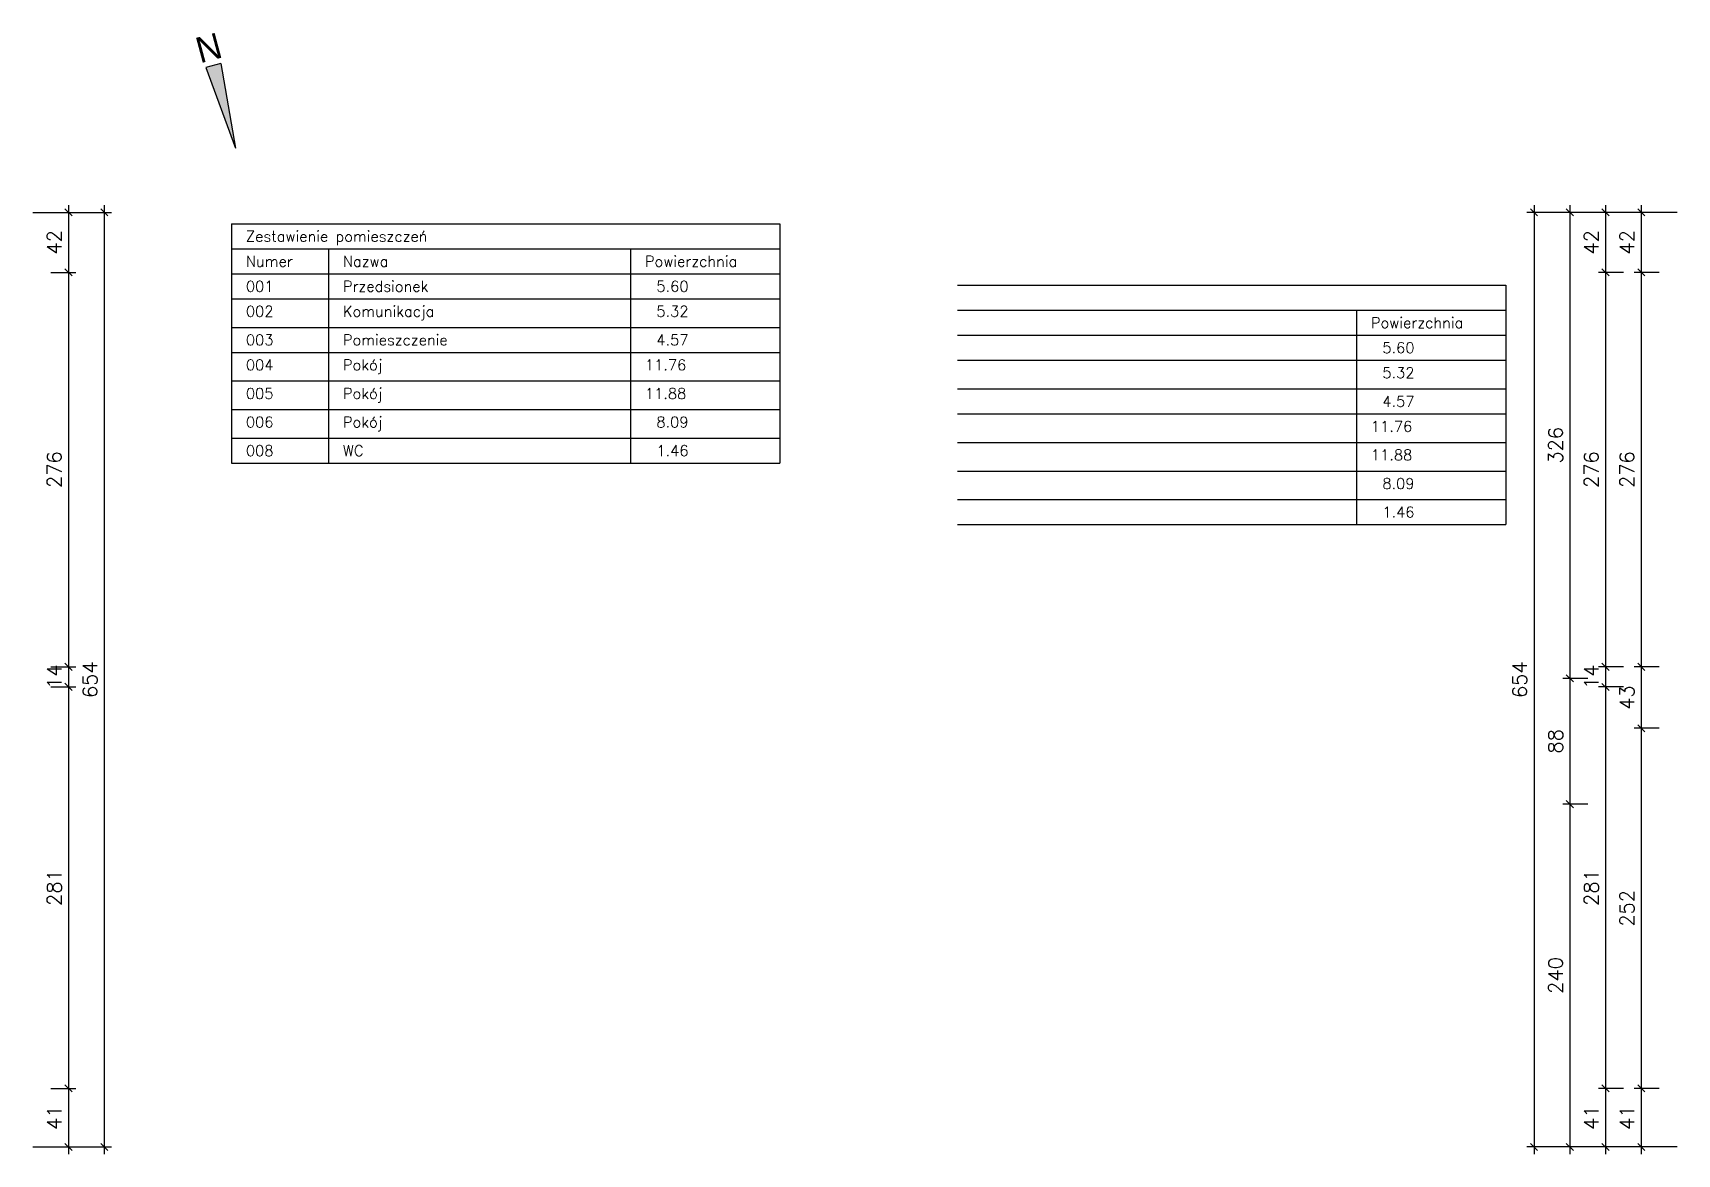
# Model space of a CAD drawing. Header units: centimetres. Extents: x -278 to 5400, y -923 to 511.
# Drawn here: x 2657 to 3807, y -298 to 487 of the extents above; entities that cross this region are included whole.
import ezdxf
from ezdxf.enums import TextEntityAlignment as Align

# ---------------------------------------------------------------- set-up
doc = ezdxf.new("R2010")
doc.units = ezdxf.units.CM
doc.header["$LTSCALE"] = 0.1
for name, color, linetype, lineweight in [('2DA_DIM_5', 7, 'Continuous', 5), ('2DA_POMIESZCZENIA', 7, 'Continuous', 25), ('CP_LEGEND', 161, 'Continuous', 25)]:
    doc.layers.add(name, color=color, linetype=linetype, lineweight=lineweight)
doc.styles.add('CP_ISOTXT', font='cp_isocp.shx')
doc.styles.add('CP_TXT', font='ROMANS.SHX')
doc.dimstyles.new('CP_ADIM_CM_CM_50', dxfattribs={"dimscale": 5, "dimtxt": 3, "dimasz": 1.5, "dimexe": 1.5, "dimexo": 0, "dimgap": 1.5, "dimtad": 1, "dimtxsty": 'CP_TXT', "dimblk": 'OBLIQUE', "dimcen": 2.5, "dimdle": 1.5, "dimadec": 0, "dimazin": 0, "dimtfac": 1, "dimtix": 1, "dimtmove": 2, "dimatfit": 3, "dimfxl": 1, "dimtvp": 1.5, "dimarcsym": 0})

# ---------------------------------------------------------------- blocks, each defined once
blk = doc.blocks.new('_Oblique')
at = {"color": 0, "linetype": 'ByBlock', "lineweight": -2}
blk.add_line((-0.5, -0.5), (0.5, 0.5), dxfattribs=at)
blk = doc.blocks.new('*D510')
at = {"layer": '2DA_DIM_5', "color": 0, "lineweight": -2}
for p, q in [((2682.2, 361), (2712.2, 361)), ((2707.2, 366), (2707.2, -298)), ((2682.2, -293), (2712.2, -293))]:
    blk.add_line(p, q, dxfattribs=at)
at = {"layer": 'Defpoints', "color": 0}
for p in [(2682.2, 361), (2682.2, -293), (2707.2, -293)]:
    blk.add_point(p, dxfattribs=at)
at = {"layer": '2DA_DIM_5', "color": 0, "lineweight": -2, "xscale": 5, "yscale": 5, "zscale": 5}
for p, rotation in [((2707.2, 361), 90), ((2707.2, -293), 270)]:
    blk.add_blockref('_Oblique', p, dxfattribs=dict(at, rotation=rotation))
at = {"layer": '2DA_DIM_5', "color": 0, "insert": (2697.2, 34), "char_height": 10, "attachment_point": 5, "rotation": 90, "style": 'CP_TXT'}
blk.add_mtext('654', dxfattribs=at)
blk = doc.blocks.new('*D511')
at = {"layer": '2DA_DIM_5', "color": 0, "lineweight": -2}
for p, q in [((2657.2, 361), (2687.2, 361)), ((2682.2, 366), (2682.2, 314)), ((2669.7, 319), (2687.2, 319))]:
    blk.add_line(p, q, dxfattribs=at)
at = {"layer": 'Defpoints', "color": 0}
for p in [(2657.2, 361), (2669.7, 319), (2682.2, 319)]:
    blk.add_point(p, dxfattribs=at)
at = {"layer": '2DA_DIM_5', "color": 0, "lineweight": -2, "xscale": 5, "yscale": 5, "zscale": 5}
for p, rotation in [((2682.2, 361), 90), ((2682.2, 319), 270)]:
    blk.add_blockref('_Oblique', p, dxfattribs=dict(at, rotation=rotation))
at = {"layer": '2DA_DIM_5', "color": 0, "insert": (2672.2, 340), "char_height": 10, "attachment_point": 5, "rotation": 90, "style": 'CP_TXT'}
blk.add_mtext('42', dxfattribs=at)
blk = doc.blocks.new('*D512')
at = {"layer": '2DA_DIM_5', "color": 0, "lineweight": -2}
for p, q in [((2682.2, 324), (2682.2, 38)), ((2669.7, 319), (2687.2, 319)), ((2669.7, 43), (2687.2, 43))]:
    blk.add_line(p, q, dxfattribs=at)
at = {"layer": 'Defpoints', "color": 0}
for p in [(2669.7, 319), (2669.7, 43), (2682.2, 43)]:
    blk.add_point(p, dxfattribs=at)
at = {"layer": '2DA_DIM_5', "color": 0, "lineweight": -2, "xscale": 5, "yscale": 5, "zscale": 5}
for p, rotation in [((2682.2, 319), 90), ((2682.2, 43), 270)]:
    blk.add_blockref('_Oblique', p, dxfattribs=dict(at, rotation=rotation))
at = {"layer": '2DA_DIM_5', "color": 0, "insert": (2672.2, 181), "char_height": 10, "attachment_point": 5, "rotation": 90, "style": 'CP_TXT'}
blk.add_mtext('276', dxfattribs=at)
blk = doc.blocks.new('*D513')
at = {"layer": '2DA_DIM_5', "color": 0, "lineweight": -2}
for p, q in [((2682.2, 48), (2682.2, 24)), ((2669.7, 43), (2687.2, 43)), ((2669.7, 29), (2687.2, 29))]:
    blk.add_line(p, q, dxfattribs=at)
at = {"layer": 'Defpoints', "color": 0}
for p in [(2669.7, 43), (2669.7, 29), (2682.2, 29)]:
    blk.add_point(p, dxfattribs=at)
at = {"layer": '2DA_DIM_5', "color": 0, "lineweight": -2, "xscale": 5, "yscale": 5, "zscale": 5}
for p, rotation in [((2682.2, 43), 270), ((2682.2, 29), 90)]:
    blk.add_blockref('_Oblique', p, dxfattribs=dict(at, rotation=rotation))
at = {"layer": '2DA_DIM_5', "color": 0, "insert": (2672.2, 36), "char_height": 10, "attachment_point": 5, "rotation": 90, "style": 'CP_TXT'}
blk.add_mtext('14', dxfattribs=at)
blk = doc.blocks.new('*D514')
at = {"layer": '2DA_DIM_5', "color": 0, "lineweight": -2}
for p, q in [((2669.7, 29), (2687.2, 29)), ((2682.2, 34), (2682.2, -257)), ((2669.7, -252), (2687.2, -252))]:
    blk.add_line(p, q, dxfattribs=at)
at = {"layer": 'Defpoints', "color": 0}
for p in [(2669.7, 29), (2669.7, -252), (2682.2, -252)]:
    blk.add_point(p, dxfattribs=at)
at = {"layer": '2DA_DIM_5', "color": 0, "lineweight": -2, "xscale": 5, "yscale": 5, "zscale": 5}
for p, rotation in [((2682.2, 29), 90), ((2682.2, -252), 270)]:
    blk.add_blockref('_Oblique', p, dxfattribs=dict(at, rotation=rotation))
at = {"layer": '2DA_DIM_5', "color": 0, "insert": (2672.2, -111.5), "char_height": 10, "attachment_point": 5, "rotation": 90, "style": 'CP_TXT'}
blk.add_mtext('281', dxfattribs=at)
blk = doc.blocks.new('*D515')
at = {"layer": '2DA_DIM_5', "color": 0, "lineweight": -2}
for p, q in [((2669.7, -252), (2687.2, -252)), ((2682.2, -247), (2682.2, -298)), ((2657.2, -293), (2687.2, -293))]:
    blk.add_line(p, q, dxfattribs=at)
at = {"layer": 'Defpoints', "color": 0}
for p in [(2669.7, -252), (2657.2, -293), (2682.2, -293)]:
    blk.add_point(p, dxfattribs=at)
at = {"layer": '2DA_DIM_5', "color": 0, "lineweight": -2, "xscale": 5, "yscale": 5, "zscale": 5}
for p, rotation in [((2682.2, -252), 90), ((2682.2, -293), 270)]:
    blk.add_blockref('_Oblique', p, dxfattribs=dict(at, rotation=rotation))
at = {"layer": '2DA_DIM_5', "color": 0, "insert": (2672.2, -272.5), "char_height": 10, "attachment_point": 5, "rotation": 90, "style": 'CP_TXT'}
blk.add_mtext('41', dxfattribs=at)
blk = doc.blocks.new('2da_kier04')
blk.add_hatch(color=256).paths.add_polyline_path([(0, 0.682), (-0.091, -0.318), (0.091, -0.318)])
for p, q in [((-0.091, -0.318), (0, 0.682)), ((0.091, -0.318), (0, 0.682)), ((-0.091, -0.318), (0.091, -0.318))]:
    blk.add_line(p, q)
at = {"style": 'CP_ISOTXT'}
blk.add_text('N', height=0.3, dxfattribs=at).set_placement((0, -0.53), align=Align.MIDDLE)
blk = doc.blocks.new('*D599')
at = {"layer": '2DA_DIM_5', "color": 0, "lineweight": -2}
for p, q in [((3732.2, 361), (3702.2, 361)), ((3707.2, 366), (3707.2, -298)), ((3732.2, -293), (3702.2, -293))]:
    blk.add_line(p, q, dxfattribs=at)
at = {"layer": 'Defpoints', "color": 0}
for p in [(3732.2, 361), (3707.2, -293), (3732.2, -293)]:
    blk.add_point(p, dxfattribs=at)
at = {"layer": '2DA_DIM_5', "color": 0, "lineweight": -2, "xscale": 5, "yscale": 5, "zscale": 5}
for p, rotation in [((3707.2, 361), 90), ((3707.2, -293), 270)]:
    blk.add_blockref('_Oblique', p, dxfattribs=dict(at, rotation=rotation))
at = {"layer": '2DA_DIM_5', "color": 0, "insert": (3697.2, 34), "char_height": 10, "attachment_point": 5, "rotation": 90, "style": 'CP_TXT'}
blk.add_mtext('654', dxfattribs=at)
blk = doc.blocks.new('*D600')
at = {"layer": '2DA_DIM_5', "color": 0, "lineweight": -2}
for p, q in [((3757.2, 361), (3727.2, 361)), ((3732.2, 366), (3732.2, 29.9)), ((3744.7, 34.9), (3727.2, 34.9))]:
    blk.add_line(p, q, dxfattribs=at)
at = {"layer": 'Defpoints', "color": 0}
for p in [(3757.2, 361), (3732.2, 34.9), (3744.7, 34.9)]:
    blk.add_point(p, dxfattribs=at)
at = {"layer": '2DA_DIM_5', "color": 0, "lineweight": -2, "xscale": 5, "yscale": 5, "zscale": 5}
for p, rotation in [((3732.2, 361), 90), ((3732.2, 34.9), 270)]:
    blk.add_blockref('_Oblique', p, dxfattribs=dict(at, rotation=rotation))
at = {"layer": '2DA_DIM_5', "color": 0, "insert": (3722.2, 198), "char_height": 10, "attachment_point": 5, "rotation": 90, "style": 'CP_TXT'}
blk.add_mtext('326', dxfattribs=at)
blk = doc.blocks.new('*D601')
at = {"layer": '2DA_DIM_5', "color": 0, "lineweight": -2}
for p, q in [((3744.7, 34.9), (3727.2, 34.9)), ((3732.2, 39.9), (3732.2, -58.1)), ((3744.7, -53.1), (3727.2, -53.1))]:
    blk.add_line(p, q, dxfattribs=at)
at = {"layer": 'Defpoints', "color": 0}
for p in [(3744.7, 34.9), (3732.2, -53.1), (3744.7, -53.1)]:
    blk.add_point(p, dxfattribs=at)
at = {"layer": '2DA_DIM_5', "color": 0, "lineweight": -2, "xscale": 5, "yscale": 5, "zscale": 5}
for p, rotation in [((3732.2, 34.9), 90), ((3732.2, -53.1), 270)]:
    blk.add_blockref('_Oblique', p, dxfattribs=dict(at, rotation=rotation))
at = {"layer": '2DA_DIM_5', "color": 0, "insert": (3722.2, -9.1), "char_height": 10, "attachment_point": 5, "rotation": 90, "style": 'CP_TXT'}
blk.add_mtext('88', dxfattribs=at)
blk = doc.blocks.new('*D602')
at = {"layer": '2DA_DIM_5', "color": 0, "lineweight": -2}
for p, q in [((3744.7, -53.1), (3727.2, -53.1)), ((3732.2, -48.1), (3732.2, -298)), ((3757.2, -293), (3727.2, -293))]:
    blk.add_line(p, q, dxfattribs=at)
at = {"layer": 'Defpoints', "color": 0}
for p in [(3744.7, -53.1), (3732.2, -293), (3757.2, -293)]:
    blk.add_point(p, dxfattribs=at)
at = {"layer": '2DA_DIM_5', "color": 0, "lineweight": -2, "xscale": 5, "yscale": 5, "zscale": 5}
for p, rotation in [((3732.2, -53.1), 90), ((3732.2, -293), 270)]:
    blk.add_blockref('_Oblique', p, dxfattribs=dict(at, rotation=rotation))
at = {"layer": '2DA_DIM_5', "color": 0, "insert": (3722.2, -173), "char_height": 10, "attachment_point": 5, "rotation": 90, "style": 'CP_TXT'}
blk.add_mtext('240', dxfattribs=at)
blk = doc.blocks.new('*D603')
at = {"layer": '2DA_DIM_5', "color": 0, "lineweight": -2}
for p, q in [((3782.2, 361), (3752.2, 361)), ((3757.2, 366), (3757.2, 314)), ((3769.7, 319), (3752.2, 319))]:
    blk.add_line(p, q, dxfattribs=at)
at = {"layer": 'Defpoints', "color": 0}
for p in [(3782.2, 361), (3757.2, 319), (3769.7, 319)]:
    blk.add_point(p, dxfattribs=at)
at = {"layer": '2DA_DIM_5', "color": 0, "lineweight": -2, "xscale": 5, "yscale": 5, "zscale": 5}
for p, rotation in [((3757.2, 361), 90), ((3757.2, 319), 270)]:
    blk.add_blockref('_Oblique', p, dxfattribs=dict(at, rotation=rotation))
at = {"layer": '2DA_DIM_5', "color": 0, "insert": (3747.2, 340), "char_height": 10, "attachment_point": 5, "rotation": 90, "style": 'CP_TXT'}
blk.add_mtext('42', dxfattribs=at)
blk = doc.blocks.new('*D604')
at = {"layer": '2DA_DIM_5', "color": 0, "lineweight": -2}
for p, q in [((3757.2, 324), (3757.2, 38)), ((3769.7, 319), (3752.2, 319)), ((3769.7, 43), (3752.2, 43))]:
    blk.add_line(p, q, dxfattribs=at)
at = {"layer": 'Defpoints', "color": 0}
for p in [(3769.7, 319), (3757.2, 43), (3769.7, 43)]:
    blk.add_point(p, dxfattribs=at)
at = {"layer": '2DA_DIM_5', "color": 0, "lineweight": -2, "xscale": 5, "yscale": 5, "zscale": 5}
for p, rotation in [((3757.2, 319), 90), ((3757.2, 43), 270)]:
    blk.add_blockref('_Oblique', p, dxfattribs=dict(at, rotation=rotation))
at = {"layer": '2DA_DIM_5', "color": 0, "insert": (3747.2, 181), "char_height": 10, "attachment_point": 5, "rotation": 90, "style": 'CP_TXT'}
blk.add_mtext('276', dxfattribs=at)
blk = doc.blocks.new('*D605')
at = {"layer": '2DA_DIM_5', "color": 0, "lineweight": -2}
for p, q in [((3757.2, 48), (3757.2, 23.9)), ((3769.7, 43), (3752.2, 43)), ((3769.7, 28.9), (3752.2, 28.9))]:
    blk.add_line(p, q, dxfattribs=at)
at = {"layer": 'Defpoints', "color": 0}
for p in [(3769.7, 43), (3757.2, 28.9), (3769.7, 28.9)]:
    blk.add_point(p, dxfattribs=at)
at = {"layer": '2DA_DIM_5', "color": 0, "lineweight": -2, "xscale": 5, "yscale": 5, "zscale": 5}
for p, rotation in [((3757.2, 43), 270), ((3757.2, 28.9), 90)]:
    blk.add_blockref('_Oblique', p, dxfattribs=dict(at, rotation=rotation))
at = {"layer": '2DA_DIM_5', "color": 0, "insert": (3747.2, 36), "char_height": 10, "attachment_point": 5, "rotation": 90, "style": 'CP_TXT'}
blk.add_mtext('14', dxfattribs=at)
blk = doc.blocks.new('*D606')
at = {"layer": '2DA_DIM_5', "color": 0, "lineweight": -2}
for p, q in [((3769.7, 28.9), (3752.2, 28.9)), ((3757.2, 33.9), (3757.2, -257)), ((3769.7, -252), (3752.2, -252))]:
    blk.add_line(p, q, dxfattribs=at)
at = {"layer": 'Defpoints', "color": 0}
for p in [(3769.7, 28.9), (3757.2, -252), (3769.7, -252)]:
    blk.add_point(p, dxfattribs=at)
at = {"layer": '2DA_DIM_5', "color": 0, "lineweight": -2, "xscale": 5, "yscale": 5, "zscale": 5}
for p, rotation in [((3757.2, 28.9), 90), ((3757.2, -252), 270)]:
    blk.add_blockref('_Oblique', p, dxfattribs=dict(at, rotation=rotation))
at = {"layer": '2DA_DIM_5', "color": 0, "insert": (3747.2, -111.5), "char_height": 10, "attachment_point": 5, "rotation": 90, "style": 'CP_TXT'}
blk.add_mtext('281', dxfattribs=at)
blk = doc.blocks.new('*D607')
at = {"layer": '2DA_DIM_5', "color": 0, "lineweight": -2}
for p, q in [((3769.7, -252), (3752.2, -252)), ((3757.2, -247), (3757.2, -298)), ((3782.2, -293), (3752.2, -293))]:
    blk.add_line(p, q, dxfattribs=at)
at = {"layer": 'Defpoints', "color": 0}
for p in [(3769.7, -252), (3757.2, -293), (3782.2, -293)]:
    blk.add_point(p, dxfattribs=at)
at = {"layer": '2DA_DIM_5', "color": 0, "lineweight": -2, "xscale": 5, "yscale": 5, "zscale": 5}
for p, rotation in [((3757.2, -252), 90), ((3757.2, -293), 270)]:
    blk.add_blockref('_Oblique', p, dxfattribs=dict(at, rotation=rotation))
at = {"layer": '2DA_DIM_5', "color": 0, "insert": (3747.2, -272.5), "char_height": 10, "attachment_point": 5, "rotation": 90, "style": 'CP_TXT'}
blk.add_mtext('41', dxfattribs=at)
blk = doc.blocks.new('*D608')
at = {"layer": '2DA_DIM_5', "color": 0, "lineweight": -2}
for p, q in [((3807.2, 361), (3777.2, 361)), ((3782.2, 366), (3782.2, 314)), ((3794.7, 319), (3777.2, 319))]:
    blk.add_line(p, q, dxfattribs=at)
at = {"layer": 'Defpoints', "color": 0}
for p in [(3807.2, 361), (3782.2, 319), (3794.7, 319)]:
    blk.add_point(p, dxfattribs=at)
at = {"layer": '2DA_DIM_5', "color": 0, "lineweight": -2, "xscale": 5, "yscale": 5, "zscale": 5}
for p, rotation in [((3782.2, 361), 90), ((3782.2, 319), 270)]:
    blk.add_blockref('_Oblique', p, dxfattribs=dict(at, rotation=rotation))
at = {"layer": '2DA_DIM_5', "color": 0, "insert": (3772.2, 340), "char_height": 10, "attachment_point": 5, "rotation": 90, "style": 'CP_TXT'}
blk.add_mtext('42', dxfattribs=at)
blk = doc.blocks.new('*D609')
at = {"layer": '2DA_DIM_5', "color": 0, "lineweight": -2}
for p, q in [((3782.2, 324), (3782.2, 38)), ((3794.7, 319), (3777.2, 319)), ((3794.7, 43), (3777.2, 43))]:
    blk.add_line(p, q, dxfattribs=at)
at = {"layer": 'Defpoints', "color": 0}
for p in [(3794.7, 319), (3782.2, 43), (3794.7, 43)]:
    blk.add_point(p, dxfattribs=at)
at = {"layer": '2DA_DIM_5', "color": 0, "lineweight": -2, "xscale": 5, "yscale": 5, "zscale": 5}
for p, rotation in [((3782.2, 319), 90), ((3782.2, 43), 270)]:
    blk.add_blockref('_Oblique', p, dxfattribs=dict(at, rotation=rotation))
at = {"layer": '2DA_DIM_5', "color": 0, "insert": (3772.2, 181), "char_height": 10, "attachment_point": 5, "rotation": 90, "style": 'CP_TXT'}
blk.add_mtext('276', dxfattribs=at)
blk = doc.blocks.new('*D610')
at = {"layer": '2DA_DIM_5', "color": 0, "lineweight": -2}
for p, q in [((3782.2, 48), (3782.2, -5)), ((3794.7, 43), (3777.2, 43)), ((3794.7, 0), (3777.2, 0))]:
    blk.add_line(p, q, dxfattribs=at)
at = {"layer": 'Defpoints', "color": 0}
for p in [(3794.7, 43), (3782.2, 0), (3794.7, 0)]:
    blk.add_point(p, dxfattribs=at)
at = {"layer": '2DA_DIM_5', "color": 0, "lineweight": -2, "xscale": 5, "yscale": 5, "zscale": 5}
for p, rotation in [((3782.2, 43), 90), ((3782.2, 0), 270)]:
    blk.add_blockref('_Oblique', p, dxfattribs=dict(at, rotation=rotation))
at = {"layer": '2DA_DIM_5', "color": 0, "insert": (3772.2, 21.5), "char_height": 10, "attachment_point": 5, "rotation": 90, "style": 'CP_TXT'}
blk.add_mtext('43', dxfattribs=at)
blk = doc.blocks.new('*D611')
at = {"layer": '2DA_DIM_5', "color": 0, "lineweight": -2}
for p, q in [((3782.2, 5), (3782.2, -257)), ((3794.7, 0), (3777.2, 0)), ((3794.7, -252), (3777.2, -252))]:
    blk.add_line(p, q, dxfattribs=at)
at = {"layer": 'Defpoints', "color": 0}
for p in [(3794.7, 0), (3782.2, -252), (3794.7, -252)]:
    blk.add_point(p, dxfattribs=at)
at = {"layer": '2DA_DIM_5', "color": 0, "lineweight": -2, "xscale": 5, "yscale": 5, "zscale": 5}
for p, rotation in [((3782.2, 0), 90), ((3782.2, -252), 270)]:
    blk.add_blockref('_Oblique', p, dxfattribs=dict(at, rotation=rotation))
at = {"layer": '2DA_DIM_5', "color": 0, "insert": (3772.2, -126), "char_height": 10, "attachment_point": 5, "rotation": 90, "style": 'CP_TXT'}
blk.add_mtext('252', dxfattribs=at)
blk = doc.blocks.new('*D612')
at = {"layer": '2DA_DIM_5', "color": 0, "lineweight": -2}
for p, q in [((3794.7, -252), (3777.2, -252)), ((3782.2, -247), (3782.2, -298)), ((3807.2, -293), (3777.2, -293))]:
    blk.add_line(p, q, dxfattribs=at)
at = {"layer": 'Defpoints', "color": 0}
for p in [(3794.7, -252), (3782.2, -293), (3807.2, -293)]:
    blk.add_point(p, dxfattribs=at)
at = {"layer": '2DA_DIM_5', "color": 0, "lineweight": -2, "xscale": 5, "yscale": 5, "zscale": 5}
for p, rotation in [((3782.2, -252), 90), ((3782.2, -293), 270)]:
    blk.add_blockref('_Oblique', p, dxfattribs=dict(at, rotation=rotation))
at = {"layer": '2DA_DIM_5', "color": 0, "insert": (3772.2, -272.5), "char_height": 10, "attachment_point": 5, "rotation": 90, "style": 'CP_TXT'}
blk.add_mtext('41', dxfattribs=at)

msp = doc.modelspace()

# ---------------------------------------------------------------- linework, layer by layer
at = {"layer": 'CP_LEGEND'}
for p, q in [((2796.243, 353), (3179.743, 353)), ((2796.243, 353), (2796.243, 185.5)), ((3179.743, 353), (3179.743, 185.5)), ((2796.243, 335.5), (3179.743, 335.5)), ((2864.056, 335.5), (2864.056, 185.5)), ((3075.306, 335.5), (3075.306, 185.5)), ((2796.243, 318), (3179.743, 318)), ((2796.243, 300.5), (3179.743, 300.5)), ((3304, 310), (3687.5, 310)), ((3687.5, 310), (3687.5, 142.5)), ((3304, 292.5), (3687.5, 292.5)), ((3583.062, 292.5), (3583.062, 142.5)), ((2796.243, 280.5), (3179.743, 280.5)), ((3304, 275), (3687.5, 275)), ((2796.243, 263), (3179.743, 263)), ((3304, 257.5), (3687.5, 257.5)), ((2796.243, 243), (3179.743, 243)), ((3304, 237.5), (3687.5, 237.5)), ((2796.243, 223), (3179.743, 223)), ((3304, 220), (3687.5, 220)), ((2796.243, 203), (3179.743, 203)), ((3304, 200), (3687.5, 200)), ((2796.243, 185.5), (3179.743, 185.5)), ((3304, 180), (3687.5, 180)), ((3304, 160), (3687.5, 160)), ((3304, 142.5), (3687.5, 142.5))]:
    msp.add_line(p, q, dxfattribs=at)

# ---------------------------------------------------------------- block references
at = {"layer": '2DA_POMIESZCZENIA', "xscale": 60.00000000000001, "yscale": 60, "zscale": 60, "rotation": 194.9999999999999}
msp.add_blockref('2da_kier04', (2788.449, 445.434), dxfattribs=at)

# ---------------------------------------------------------------- texts
at = {"layer": 'CP_LEGEND', "style": 'CP_TXT'}
for s, p in [('Zestawienie pomieszczeń', (2806.243, 340.5)), ('Numer', (2806.243, 323)), ('Nazwa', (2874.056, 323)), ('Powierzchnia', (3085.306, 323)), ('Powierzchnia', (3593.062, 280))]:
    msp.add_text(s, height=7.5, dxfattribs=at).set_placement(p)
at = {"layer": 'CP_LEGEND', "char_height": 7.5, "attachment_point": 1, "style": 'CP_TXT'}
for s, insert, width in [('001', (2806.243, 313), 47.8125), ('Przedsionek', (2874.056, 313), 191.25), ('5.60', (3093.306, 313), 47.8125), ('002', (2806.243, 295.5), 47.8125), ('Komunikacja', (2874.056, 295.5), 191.25), ('5.32', (3093.306, 295.5), 47.8125), ('003', (2806.243, 275.5), 47.8125), ('Pomieszczenie', (2874.056, 275.5), 191.25), ('4.57', (3093.306, 275.5), 47.8125), ('5.60', (3601.062, 270), 47.8125), ('004', (2806.243, 258), 47.8125), ('Pokój', (2874.056, 258), 191.25), ('11.76', (3085.306, 258), 47.8125), ('5.32', (3601.062, 252.5), 47.8125), ('005', (2806.243, 238), 47.8125), ('Pokój', (2874.056, 238), 191.25), ('11.88', (3085.306, 238), 47.8125), ('4.57', (3601.062, 232.5), 47.8125), ('006', (2806.243, 218), 47.8125), ('Pokój', (2874.056, 218), 191.25), ('8.09', (3093.306, 218), 47.8125), ('11.76', (3593.062, 215), 47.8125), ('008', (2806.243, 198), 47.8125), ('WC', (2874.056, 198), 191.25), ('1.46', (3093.306, 198), 47.8125), ('11.88', (3593.062, 195), 47.8125), ('8.09', (3601.062, 175), 47.8125), ('1.46', (3601.062, 155), 47.8125)]:
    msp.add_mtext(s, dxfattribs=dict(at, insert=insert, width=width))

# ---------------------------------------------------------------- dimensions: what is measured, and where the dimension line sits
at = {"layer": '2DA_DIM_5'}
for base, p1, p2, text, picture, middle in [((2682.243, 319), (2657.243, 361), (2669.743, 319), '42', '*D511', (2672.243, 340)), ((2707.243, -293), (2682.243, 361), (2682.243, -293), '654', '*D510', (2697.243, 34)), ((3707.243, -293), (3732.243, 361), (3732.243, -293), '654', '*D599', (3697.243, 34)), ((3732.243, 34.95), (3757.243, 361), (3744.743, 34.95), '326', '*D600', (3722.243, 197.975)), ((3757.243, 319), (3782.243, 361), (3769.743, 319), '42', '*D603', (3747.243, 340)), ((3782.243, 319), (3807.243, 361), (3794.743, 319), '42', '*D608', (3772.243, 340)), ((2682.243, 43), (2669.743, 319), (2669.743, 43), '276', '*D512', (2672.243, 181)), ((3757.243, 43), (3769.743, 319), (3769.743, 43), '276', '*D604', (3747.243, 181)), ((3782.243, 43), (3794.743, 319), (3794.743, 43), '276', '*D609', (3772.243, 181)), ((2682.243, 29), (2669.743, 43), (2669.743, 29), '14', '*D513', (2672.243, 36)), ((3757.243, 28.95), (3769.743, 43), (3769.743, 28.95), '14', '*D605', (3747.243, 35.975)), ((3782.243, 0), (3794.743, 43), (3794.743, 0), '43', '*D610', (3772.243, 21.5)), ((3732.243, -53.05), (3744.743, 34.95), (3744.743, -53.05), '88', '*D601', (3722.243, -9.05)), ((2682.243, -252), (2669.743, 29), (2669.743, -252), '281', '*D514', (2672.243, -111.5)), ((3757.243, -252), (3769.743, 28.95), (3769.743, -252), '281', '*D606', (3747.243, -111.525)), ((3782.243, -252), (3794.743, 0), (3794.743, -252), '252', '*D611', (3772.243, -126)), ((3732.243, -293), (3744.743, -53.05), (3757.243, -293), '240', '*D602', (3722.243, -173.025)), ((2682.243, -293), (2669.743, -252), (2657.243, -293), '41', '*D515', (2672.243, -272.5)), ((3757.243, -293), (3769.743, -252), (3782.243, -293), '41', '*D607', (3747.243, -272.5)), ((3782.243, -293), (3794.743, -252), (3807.243, -293), '41', '*D612', (3772.243, -272.5))]:
    dim = msp.add_linear_dim(base=base, p1=p1, p2=p2, angle=90, text=text, dimstyle='CP_ADIM_CM_CM_50', override={"dimtxt": 2, "dimasz": 1, "dimexe": 1, "dimgap": 1, "dimdle": 1, "dimtvp": 1}, dxfattribs=at)
    dim.commit()
    dim.dimension.update_dxf_attribs({"geometry": picture, "text_midpoint": middle})

doc.saveas('drawing.dxf')
